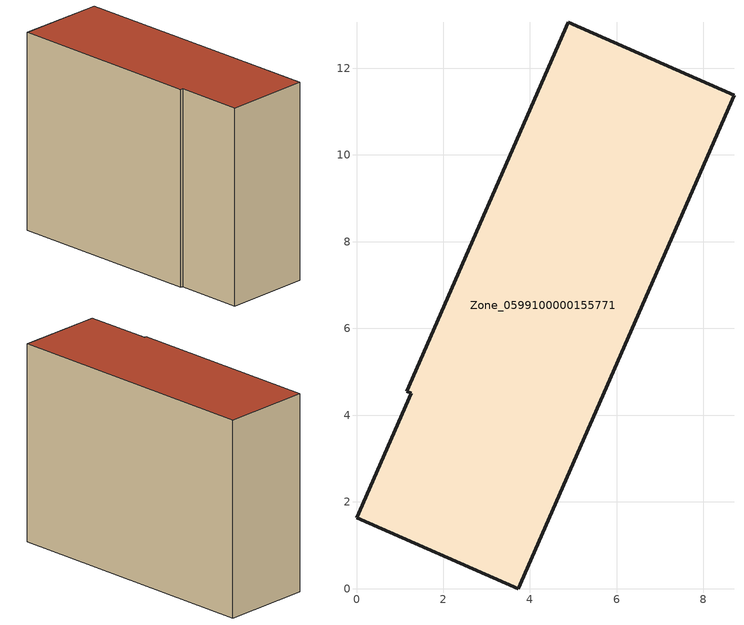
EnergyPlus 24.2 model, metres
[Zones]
Zone_0599100000155771
 floor ground (C_G): 4.88,13.06 8.7,11.38 3.73,0 0,1.63 1.26,4.51 1.15,4.56 z0
 wall outside (C_F): 3.73,0 8.7,11.38 4.88,13.06 1.15,4.56 1.26,4.51 0,1.63 3.73,0 z0:9.29
 roof outside (C_R): 8.7,11.38 4.88,13.06 1.15,4.56 1.26,4.51 0,1.63 3.73,0 z9.29
[BUILDING]
Pand.0599100000155771: North Axis=0; Terrain=City; Loads Convergence Tolerance Value=0.04; Temperature Convergence Tolerance Value=0.4; Solar Distribution=FullExterior; Maximum Number of Warmup Days=25; Minimum Number of Warmup Days=1
[Site:Location]
Rotterdam.The.Hague.AP_ZH_NLD Design_Conditions: Latitude=51.96; Longitude=4.45; Time Zone=1; Elevation=-4.5
[SITE:GROUNDTEMPERATURE:BUILDINGSURFACE]
18, 18, 18, 18, 18, 18, 18, 18, 18, 18, 18, 18
[MATERIAL] Thermal Absorptance=0.9; Solar Absorptance=0.7; Visible Absorptance=0.7
Name | Roughness | Thickness | Conductivity | Density | Specific Heat
G.TI.1946-1964 | MediumSmooth | 0.15 | 1 | 540 | 1210
F.TI.1946-1964 | Rough | 0.3 | 0.857143 | 1920 | 840
R.TI.1946-1964 | MediumRough | 0.2 | 0.277778 | 1500 | 1000
[CONSTRUCTION]
C_G: G.TI.1946-1964
C_F: F.TI.1946-1964
C_R: R.TI.1946-1964
[ZONE]
Zone_0599100000155771: Type=1; Multiplier=1; Ceiling Height=Autocalculate; Volume=Autocalculate; Floor Area=autocalculate; Part of Total Floor Area=Yes
[ZONEINFILTRATION:DESIGNFLOWRATE]
Infil_Zone_0599100000155771: Zone or ZoneList or Space or SpaceList=Zone_0599100000155771; Schedule=AlwaysOn; Design Flow Rate Calculation Method=Flow/Area; Flow Rate per Floor Area=0.003; Constant Term Coefficient=1; Temperature Term Coefficient=0; Velocity Term Coefficient=0; Velocity Squared Term Coefficient=0
[HVACTEMPLATE:ZONE:IDEALLOADSAIRSYSTEM]
Zone_0599100000155771: Maximum Heating Supply Air Temperature=50; Minimum Cooling Supply Air Temperature=13; Maximum Heating Supply Air Humidity Ratio=0.0156; Minimum Cooling Supply Air Humidity Ratio=0.0077; Heating Limit=NoLimit; Cooling Limit=NoLimit; Dehumidification Control Type=ConstantSensibleHeatRatio; Cooling Sensible Heat Ratio=0.7; Dehumidification Setpoint=60; Humidification Control Type=None; Humidification Setpoint=30; Outdoor Air Method=None; Outdoor Air Flow Rate per Person=0.00944; Outdoor Air Flow Rate per Zone Floor Area=0; Outdoor Air Flow Rate per Zone=0; Demand Controlled Ventilation Type=None; Outdoor Air Economizer Type=NoEconomizer; Heat Recovery Type=None; Sensible Heat Recovery Effectiveness=0.7; Latent Heat Recovery Effectiveness=0.65
[ZONECONTROL:THERMOSTAT]
ThermostatControl_Zone_0599100000155771: Zone or ZoneList=Zone_0599100000155771; Control Type Schedule=DualSetpointControlType; Control 1=Thermostat_Zone_0599100000155771; Temperature Difference Between Cutout And Setpoint=0
[THERMOSTATSETPOINT:DUALSETPOINT]
Thermostat_Zone_0599100000155771: Heating Setpoint Temperature Schedule=HeatingSetpoint_Zone_0599100000155771; Cooling Setpoint Temperature Schedule=CoolingSetpoint_Zone_0599100000155771
[SCHEDULE:COMPACT]
HeatingSetpoint_Zone_0599100000155771: Through: 12/31, For: AllDays, Until: 24:00, 21
CoolingSetpoint_Zone_0599100000155771: Through: 12/31, For: AllDays, Until: 24:00, 24
DualSetpointControlType: Through: 12/31, For: AllDays, Until: 24:00, 4
AlwaysOn: Through: 12/31, For: AllDays, Until: 24:00, 1
